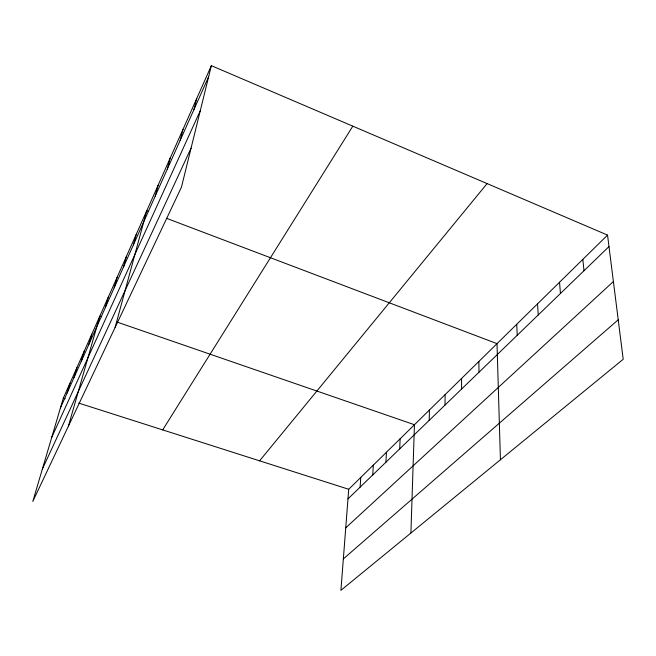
<?xml version="1.0" encoding="UTF-8"?>
<svg xmlns="http://www.w3.org/2000/svg" width="656" height="656" viewBox="0 0 656 656"><rect width="100%" height="100%" fill="white"/><g stroke="black" fill="none" stroke-linecap="round" stroke-linejoin="round"><path stroke-width="0.98" d="M445.014 405.08L445.121 394.609M429.204 420.357L429.434 410.016M410.902 533.041L414.453 424.727L117.153 322.112M399.709 448.876L400.135 438.782M385.925 462.193L386.45 452.222M372.731 474.944L373.338 465.104M360.095 487.162L360.775 477.437M607.546 235.102L348.721 489.278L340.915 590.334L623.2 359.267L607.546 235.102L211.355 65.666L63.312 398.167L32.8 501.438L181.466 187.149L211.355 65.666M193.93 109.601L196.718 98.539M180.179 140.327L183.016 129.314M167.288 169.125L170.175 158.17M155.193 196.169L158.096 185.287M115.112 327.41L146.731 210.814L148.609 211.527M133.373 244.918L136.317 234.208M123.508 266.959L126.46 256.34M114.169 287.836L117.121 277.316M105.313 307.639L108.256 297.217M68.396 426.187L99.835 316.135L101.762 316.799M88.888 344.343L91.824 334.134M81.262 361.374L84.189 351.28M73.997 377.618L76.908 367.631M67.06 393.116L69.962 383.243M60.434 407.934L208.633 76.744M51.717 437.421L200.269 110.708M42.328 469.179L191.06 148.158M162.704 429.893L352.821 126.165M259.604 460.824L487.096 183.59M347.975 498.88L608.989 246.566M345.745 527.826L613.401 281.531M343.342 558.896L618.223 319.784M63.312 398.167L65.239 398.782M78.736 403.096L348.721 489.278M166.435 218.284L497.01 343.646L500.43 459.758M582.831 259.374L583.996 270.723M559.535 282.252L560.454 293.486M537.535 303.859L538.232 314.962M516.723 324.294L517.223 335.273M478.855 361.481L479.011 372.206M461.578 378.446L461.594 389.049"/></g></svg>
